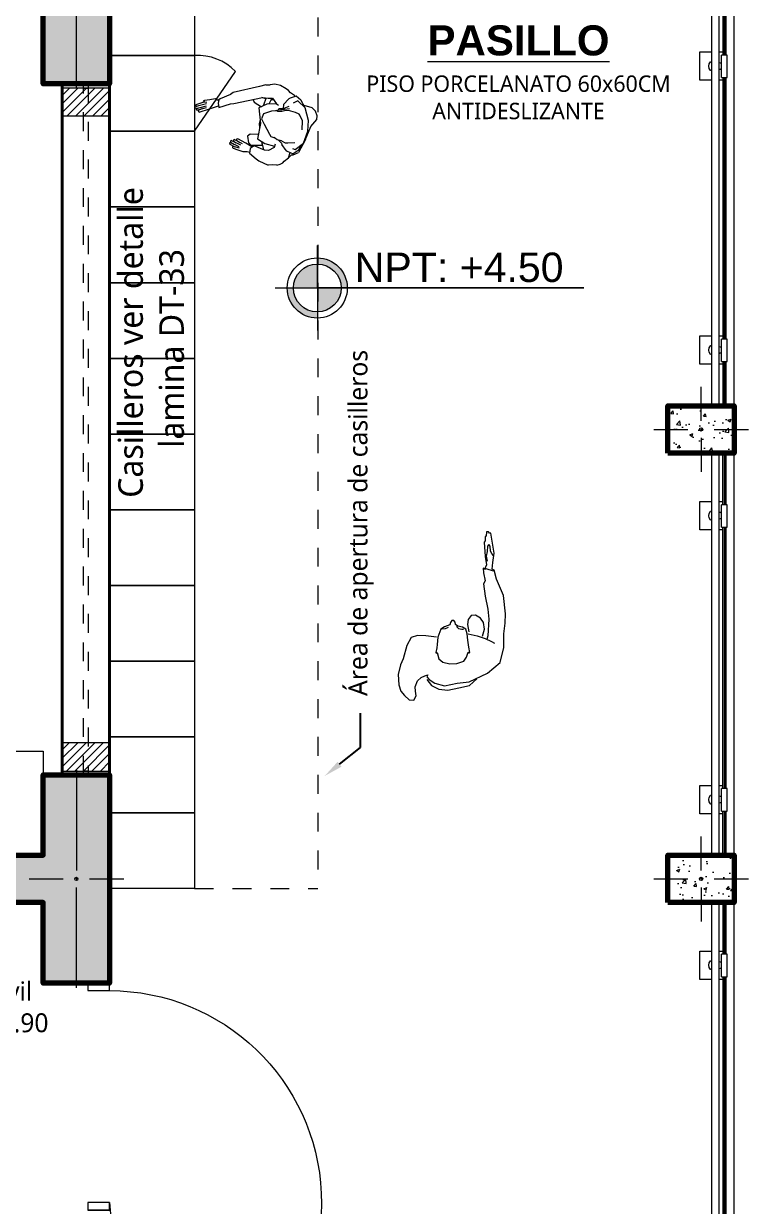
# Model space of a CAD drawing. Header units: metres. Extents: x 28 to 239, y -1 to 113.
# Drawn here: x 45.1 to 48.93, y 41.3 to 47.55 of the extents above; entities that cross this region are included whole.
import ezdxf
from ezdxf import colors
from ezdxf.entities.mleader import LeaderData, LeaderLine
from ezdxf.math import Vec2, Vec3

# ---------------------------------------------------------------- set-up
doc = ezdxf.new("R2010")
doc.units = ezdxf.units.M
doc.linetypes.add('DASHED2', pattern=[0.375, 0.25, -0.125])
for name, color, linetype, lineweight in [('A-FLOR-HRAL', 11, 'Continuous', 9), ('COLUMNAS 50', 32, 'Continuous', 70), ('COLUMNETASSS', 211, 'Continuous', 20), ('Equipamiento SR', 23, 'Continuous', 0), ('GRAFO 0 BLANCO', 7, 'Continuous', 0), ('GRAFO 02', 7, 'Continuous', 20), ('GRAFO01', 7, 'Continuous', 0), ('letras sr', 7, 'Continuous', 5), ('muro bajo', 191, 'Continuous', 40), ('PERSONAS', 8, 'Continuous', 0), ('Puertas El', 21, 'Continuous', 15), ('Structural - Bearing_Pen_No__20', 1, 'Continuous', 0), ('TEXTO 100', 7, 'Continuous', 20), ('texturas', 252, 'Continuous', 0), ('Vanos', 140, 'Continuous', 5)]:
    doc.layers.add(name, color=color, linetype=linetype, lineweight=lineweight)
doc.layers.add('Mobiliario', color=7, linetype='Continuous', lineweight=0, true_color=0x7f7f7f)
doc.styles.add('Generales', font='trebuc.ttf', dxfattribs={"height": 0.1})
doc.styles.add('JOS', font='arial.ttf', dxfattribs={"height": 1})
doc.styles.add('Santa Rosa 1 50', font='trebuc.ttf')
pattern_1 = [(44.99999999999999, (195.2784653674116, -90.44692318248818), (-0.02245064030267288, 0.02245064030267289), [])]

# ---------------------------------------------------------------- blocks, each defined once
blk = doc.blocks.new('A$C0F2E3FFB')
at = {"layer": 'PERSONAS'}
for p, q in [((0.3160916764602462, 0.6968868939807749), (0.3120212612959676, 0.6932197383952143)), ((0.3210284730737385, 0.6985692494317277), (0.3160916764602462, 0.6968868939807749)), ((0.3306090764606324, 0.6777036442924214), (0.3210284730737385, 0.6985692494317277)), ((0.3264189367132531, 0.708956371976285), (0.3223989289961082, 0.7062564127342625)), ((0.3223989289961082, 0.7062564127342625), (0.3379024350290365, 0.6501684796413087)), ((0.3322221147757318, 0.7086539272922323), (0.3264189367132531, 0.708956371976285)), ((0.3356277782802408, 0.718174668387519), (0.3306909816668622, 0.7164923129368503)), ((0.3306909816668622, 0.7164923129368503), (0.3485415948100581, 0.6496139977206212)), ((0.3355364182299354, 0.6978131377215959), (0.3322221147757318, 0.7086539272922323)), ((0.3405141674463721, 0.7188898274947064), (0.3356277782802408, 0.718174668387519)), ((0.349026759594949, 0.6961402371151735), (0.3405141674463721, 0.7188898274947064)), ((0.349833278752385, 0.711615378615079), (0.3458636784828286, 0.7098826157169356)), ((0.3458636784828286, 0.7098826157169356), (0.3621327510700212, 0.6498754898014454)), ((0.3547196679185163, 0.7123305377219253), (0.349833278752385, 0.711615378615079)), ((0.37139200008437, 0.660060982556729), (0.3547196679185163, 0.7123305377219253)), ((0.3120212612959676, 0.6932197383952143), (0.3311415154670385, 0.6320941937942166)), ((0.3311415154670385, 0.6320941937942166), (0.3428675961752106, 0.5965694211567438)), ((0.3717448522156701, 0.6668313569630868), (0.3707871107162646, 0.6484546264317146)), ((0.3757648599328149, 0.6695313162049388), (0.3717448522156701, 0.6668313569630868)), ((0.3802479895200577, 0.6625089045618324), (0.3757648599328149, 0.6695313162049388)), ((0.3844381292676644, 0.6312561768779688), (0.3802479895200577, 0.6625089045618324)), ((0.3895450579116186, 0.5989858454030923), (0.3844381292676644, 0.6312561768779688)), ((0.3642096187612651, 0.5806188095742755), (0.339008265644452, 0.5783439129675685)), ((0.339008265644452, 0.5783439129675685), (0.3602692906210905, 0.5097829304212951)), ((0.3428675961752106, 0.5965694211567438), (0.3461314921821668, 0.5847614352422283)), ((0.3461314921821668, 0.5847614352422283), (0.3482141298732131, 0.5791749155411026)), ((0.3836900938601957, 0.577616375662501), (0.3642096187612651, 0.5806188095742755)), ((0.3812025977936173, 0.5877827488569096), (0.3895450579116186, 0.5989858454030923)), ((0.3823908124760464, 0.5778166277850119), (0.3812025977936173, 0.5877827488569096)), ((0.3899672271791133, 0.5698691401961469), (0.3836900938601957, 0.577616375662501)), ((0.4149410668599103, 0.5094083472547482), (0.3899672271791133, 0.5698691401961469)), ((0.09990600572405128, 0.4938228808492227), (0.0906562115540055, 0.4652102501156605)), ((0.1039260134411961, 0.4965228400912451), (0.09990600572405128, 0.4938228808492227)), ((0.109830006398397, 0.4981547880946096), (0.1039260134411961, 0.4965228400912451)), ((0.1058194535256689, 0.4770276908742517), (0.109830006398397, 0.4981547880946096)), ((0.1242276818154551, 0.513891421675396), (0.1070890945534302, 0.4827804614894831)), ((0.1077633010572754, 0.4584997380010805), (0.1337484229109123, 0.510485758170887)), ((0.1178983863652547, 0.4482732926429662), (0.1451027417992918, 0.5050448870840114)), ((0.1355820007038346, 0.5084505505888046), (0.1214161432069432, 0.485813711410799)), ((0.1291140709815863, 0.5146065807825266), (0.1242276818154551, 0.513891421675396)), ((0.1251822900892421, 0.4391652659704164), (0.1500489932568598, 0.4883001045564015)), ((0.1337484229109123, 0.510485758170887), (0.1291140709815863, 0.5146065807825266)), ((0.1405282521614026, 0.4917057680609105), (0.1309297152974978, 0.475467810188718)), ((0.1414355862136745, 0.5091153022484605), (0.1355820007038346, 0.5084505505888046)), ((0.1463818376713562, 0.4923705197207369), (0.1405282521614026, 0.4917057680609105)), ((0.1451027417992918, 0.5050448870840114), (0.1414355862136745, 0.5091153022484605)), ((0.1500489932568598, 0.4883001045564015), (0.1463818376713562, 0.4923705197207369)), ((0.3602692906210905, 0.5097829304212951), (0.3622241022098933, 0.4900577727863151)), ((0.3622241022098933, 0.4900577727863151), (0.3983916476697686, 0.3221251086993675)), ((0.4263206126968271, 0.4941691266707835), (0.4149410668599103, 0.5094083472547482)), ((0.4613507700635182, 0.3392101552885265), (0.4263206126968271, 0.4941691266707835)), ((0.0906562115540055, 0.4652102501156605), (0.08043922104025114, 0.4366480268292889)), ((0.08043922104025114, 0.4366480268292889), (0.08106302009684896, 0.4114001069972915)), ((0.09992491541265736, 0.4569686048922676), (0.1058194535256689, 0.4770276908742517)), ((0.11309076917928, 0.3932439159439696), (0.1290101228610183, 0.4195693018587008)), ((0.1290101228610183, 0.4195693018587008), (0.1547432074779636, 0.4667193403099645)), ((0.147308081411893, 0.4729257779511045), (0.1329680916485358, 0.4545494566409047)), ((0.1521944705780243, 0.4736409370582351), (0.147308081411893, 0.4729257779511045)), ((0.1547432074779636, 0.4667193403099645), (0.1521944705780243, 0.4736409370582351)), ((0.03658373963116901, 0.3577474075959231), (0.02617151968411235, 0.3419067396254718)), ((0.07031263580074665, 0.3968346134881244), (0.03658373963116901, 0.3577474075959231)), ((0.09853241657583567, 0.393032831310336), (0.07031263580074665, 0.3968346134881244)), ((0.08106302009684896, 0.4114001069972915), (0.07670143623158765, 0.3959739112804641)), ((0.08839419804212412, 0.3101563904323257), (0.1139647086883997, 0.370585321515307)), ((0.1139647086883997, 0.370585321515307), (0.09853241657583567, 0.393032831310336)), ((0.106243616735469, 0.3818162706172643), (0.1109547467024186, 0.3894759454637438)), ((0.1109547467024186, 0.3894759454637438), (0.11309076917928, 0.3932439159439696)), ((0.1320723890785303, 0.4038925305694079), (0.1178763434506891, 0.3920246823637399)), ((0.1320723890785303, 0.4038925305694079), (0.1178763434506891, 0.3920246823637399)), ((0.1178763434506891, 0.3920246823637399), (0.117886799259395, 0.3222660906699275)), ((0.1178763434506891, 0.3920246823637399), (0.117886799259395, 0.3222660906699275)), ((0.1545478993068627, 0.3513205307202725), (0.1270316443444699, 0.3071728961949134)), ((0.1711130949596509, 0.4086466070821189), (0.1320723890785303, 0.4038925305694079)), ((0.1711130949596509, 0.4086466070821189), (0.1320723890785303, 0.4038925305694079)), ((0.2447586513562783, 0.3330414818577196), (0.1545478993068627, 0.3513205307202725)), ((0.1829809431658305, 0.3944505614542777), (0.1711130949596509, 0.4086466070821189)), ((0.1829809431658305, 0.3944505614542777), (0.1711130949596509, 0.4086466070821189)), ((0.1804605707986866, 0.3460907442670873), (0.1829809431658305, 0.3944505614542777)), ((0.1804605707986866, 0.3460907442670873), (0.1829809431658305, 0.3944505614542777)), ((0.3708785259332217, 0.3710803604105877), (0.3435623728926203, 0.3270983950332607)), ((0.3877241233556106, 0.3779610045558002), (0.3708785259332217, 0.3710803604105877)), ((0.3864760951571498, 0.3774512430019286), (0.3708785259332217, 0.3710803604105877)), ((0.02617151968411235, 0.3419067396254718), (0.001212617714372755, 0.2881048281544167)), ((0.001576521427296029, 0.2632804321323192), (0.001212617714372755, 0.2881048281544167)), ((0.08718441930591325, 0.2869436781825243), (0.08839419804212412, 0.3101563904323257)), ((0.1048144929713999, 0.2530508535483023), (0.08718441930591325, 0.2869436781825243)), ((0.1396238449988232, 0.3273760769372416), (0.09063103541370765, 0.315858753600196)), ((0.1270316443444699, 0.3071728961949134), (0.1124512488265736, 0.2507132012819966)), ((0.1396238449988232, 0.3273760769372416), (0.117886799259395, 0.3222660906699275)), ((0.182836042441977, 0.2800189482082942), (0.1679248377072327, 0.2730374891685301)), ((0.2406976910360754, 0.3109471882935964), (0.182836042441977, 0.2800189482082942)), ((0.2451115034875784, 0.3398118562640207), (0.2188459798644544, 0.3382712683109048)), ((0.2725553080881582, 0.3267436841661038), (0.2406976910360754, 0.3109471882935964)), ((0.3363808119311216, 0.3418439306203709), (0.2447586513562783, 0.3330414818577196)), ((0.2691401897392325, 0.3356500810492662), (0.2451115034875784, 0.3398118562640207)), ((0.3010167164798077, 0.3145923009647049), (0.2725553080881582, 0.3267436841661038)), ((0.3137604009790493, 0.2799843172236365), (0.3010167164798077, 0.3145923009647049)), ((0.3179914933296004, 0.2681259238619873), (0.3137604009790493, 0.2799843172236365)), ((0.3591587668433931, 0.2950751088334869), (0.3363808119311216, 0.3418439306203709)), ((0.395247476246027, 0.2990132113441746), (0.3484914807770565, 0.3169777073287605)), ((0.3599029508395688, 0.2393588231579997), (0.3591587668433931, 0.2950751088334869)), ((0.3774945447714799, 0.2747230330117532), (0.3614050590592797, 0.2823503340227376)), ((0.3774945447714799, 0.2747230330117532), (0.3614050590592797, 0.2823503340227376)), ((0.3890936018804041, 0.3013776407661339), (0.3978949656675468, 0.3244312959389504)), ((0.3983916476697686, 0.3221251086993675), (0.3936753905343267, 0.2874572626668055)), ((0.3936753905343267, 0.2874572626668055), (0.3943495970381719, 0.2631765391784597)), ((0.3936753905343267, 0.2874572626668055), (0.3936753905343267, 0.2874572626668055)), ((0.3936753905343267, 0.2874572626668055), (0.3936753905343267, 0.2874572626668055)), ((0.4717589086019416, 0.3019475024417488), (0.4613507700635182, 0.3392101552885265)), ((0.4717589086019416, 0.3019475024417488), (0.4725822311424963, 0.2755862812347232)), ((5.980441528663505e-07, 0.2365092167822809), (0.001526113979934962, 0.2623132357887243)), ((5.980441528663505e-07, 0.2365092167822809), (0.005360703262795141, 0.2165503291712412)), ((0.005360703262795141, 0.2165503291712412), (0.01449022420797519, 0.2027908397039369)), ((0.08565960781561444, 0.1832520396123982), (0.1209398433686601, 0.208535146173972)), ((0.1238559751620869, 0.2462395265388864), (0.1048144929713999, 0.2530508535483023)), ((0.1287612740168242, 0.2101004096890051), (0.1209398433686601, 0.208535146173972)), ((0.1287612740168242, 0.2101004096890051), (0.1468746284250528, 0.2267090528645213)), ((0.1432692191729075, 0.2093442979791007), (0.1314706881030361, 0.1876532639935817)), ((0.1432692191729075, 0.2093442979791007), (0.1484485981786747, 0.2342897731271023)), ((0.1484485981786747, 0.2342897731271023), (0.1569689195189312, 0.2445137766334256)), ((0.1569689195189312, 0.2445137766334256), (0.1620807070416959, 0.2539455995302546)), ((0.1679248377072327, 0.2730374891685301), (0.1620807070416959, 0.2539455995302546)), ((0.3148158241472174, 0.2071925542059034), (0.3160760103307894, 0.2313724627995839)), ((0.3160760103307894, 0.2313724627995839), (0.3192296365987204, 0.2360572221763277)), ((0.3197337110721037, 0.2457291856138113), (0.3179914933296004, 0.2681259238619873)), ((0.3192296365987204, 0.2360572221763277), (0.3197337110721037, 0.2457291856138113)), ((0.3237631736335516, 0.230002006877271), (0.3197337110721037, 0.2457291856138113)), ((0.3302815108029336, 0.2248131730272576), (0.3237631736335516, 0.230002006877271)), ((0.3244877875847578, 0.2066884797326907), (0.3237631736335516, 0.230002006877271)), ((0.3403850983519305, 0.1767652553682524), (0.3242093492638105, 0.2147167417087417)), ((0.3328397025470622, 0.1994644383003106), (0.3302815108029336, 0.2248131730272576)), ((0.3599029508395688, 0.2393588231579997), (0.3517614601546484, 0.2275729945607736)), ((0.3943495970381719, 0.2631765391784597), (0.3599029508395688, 0.2393588231579997)), ((0.3839120670463672, 0.267599806474152), (0.3774945447714799, 0.2747230330117532)), ((0.3839120670463672, 0.267599806474152), (0.3938360677204855, 0.2719317137194821)), ((0.3842743740219703, 0.2559430429018335), (0.3839120670463672, 0.267599806474152)), ((0.4482432484455785, 0.1828289594094485), (0.4675225767200573, 0.2157209228174111)), ((0.4675225767200573, 0.2157209228174111), (0.4748411755022062, 0.2478811389641464)), ((0.4748411755022062, 0.2478811389641464), (0.4725822311424963, 0.2755862812347232)), ((0.01449022420797519, 0.2027908397039369), (0.02416230139454001, 0.1942156869919813)), ((0.02416230139454001, 0.1942156869919813), (0.04415607562657442, 0.1694826300806085)), ((0.04415607562657442, 0.1694826300806085), (0.06073304235610522, 0.1515771426612673)), ((0.04415607562657442, 0.1694826300806085), (0.07416824885171991, 0.1581506147002187)), ((0.06073304235610522, 0.1515771426612673), (0.06022896788272192, 0.1419051792238406)), ((0.06022896788272192, 0.1419051792238406), (0.07409107106764168, 0.1101483770663094)), ((0.0823547592056002, 0.175665691204415), (0.06598173849783961, 0.1406355381957951)), ((0.08681584587839097, 0.1123946692821391), (0.06598173849783961, 0.1406355381957951)), ((0.08565960781561444, 0.1832520396123982), (0.0823547592056002, 0.175665691204415)), ((0.0982520699728866, 0.1457424668399767), (0.09255916164920563, 0.1295521662329406)), ((0.1314706881030361, 0.1876532639935817), (0.1307145763928474, 0.173145318837328)), ((0.1307145763928474, 0.173145318837328), (0.1334334453231349, 0.1322710351633418)), ((0.3087480207777844, 0.1279832689134537), (0.3205370970035801, 0.1681014408775923)), ((0.318895694155799, 0.1924325718132422), (0.3148158241472174, 0.2071925542059034)), ((0.3205370970035801, 0.1681014408775923), (0.318895694155799, 0.1924325718132422)), ((0.3299570232045426, 0.1627613846854388), (0.3244877875847578, 0.2066884797326907)), ((0.3560524147969772, 0.1982546595642702), (0.3328397025470622, 0.1994644383003106)), ((0.3447170055972038, 0.166841254694134), (0.3403850983519305, 0.1767652553682524)), ((0.3903264560954085, 0.1673736937003127), (0.3560524147969772, 0.1982546595642702)), ((0.3778820830541463, 0.1146819692676218), (0.3647351389761297, 0.141552382258908)), ((0.392824785547873, 0.1594849006082768), (0.3903264560954085, 0.1673736937003127)), ((0.4054676551525063, 0.1229425241797344), (0.392824785547873, 0.1594849006082768)), ((0.4089237261043763, 0.133430461618957), (0.4257556546556316, 0.1577550280114224)), ((0.4257556546556316, 0.1577550280114224), (0.438200851004467, 0.1689594164549248)), ((0.438200851004467, 0.1689594164549248), (0.4482432484455785, 0.1828289594094485)), ((0.1476673103281883, 0.07043033145527033), (0.07409107106764168, 0.1101483770663094)), ((0.120626765306497, 0.09123607430296943), (0.08681584587839097, 0.1123946692821391)), ((0.09255916164920563, 0.1295521662329406), (0.1288274579269455, 0.08111044383963417)), ((0.1288274579269455, 0.08111044383963417), (0.2002078124188529, 0.0550843693829961)), ((0.1476673103281883, 0.07043033145527033), (0.2264323834390325, 0.03723062301372693)), ((0.1973566308349746, 0.05620278806873102), (0.1476673103281883, 0.07043033145527033)), ((0.2068080547944646, 0.0886842041772411), (0.2600038537004821, 0.08591179457374665)), ((0.2600038537004821, 0.08591179457374665), (0.2928286670962734, 0.1016578829987225)), ((0.263075574762297, 0.05180788530577729), (0.3367746718320177, 0.07027284266143852)), ((0.2928286670962734, 0.1016578829987225), (0.2998510787390387, 0.1061410125862494)), ((0.2998510787390387, 0.1061410125862494), (0.3087480207777844, 0.1279832689134537)), ((0.3367746718320177, 0.07027284266143852), (0.3778820830541463, 0.1146819692676218)), ((0.3525363566841406, 0.07947646702712063), (0.3395943556572547, 0.03133295167509687)), ((0.339827483205454, 0.07302320935070838), (0.3806176278112616, 0.09373545534441519)), ((0.3806176278112616, 0.09373545534441519), (0.3818107307207583, 0.09702039784343697)), ((0.3818107307207583, 0.09702039784343697), (0.4054676551525063, 0.1229425241797344)), ((0.403734892254306, 0.1269121244492339), (0.4089237261043763, 0.133430461618957)), ((0.2002078124188529, 0.0550843693829961), (0.263075574762297, 0.05180788530577729)), ((0.2264323834390325, 0.03723062301372693), (0.2682927731450491, 0.003044808539755195)), ((0.2682927731450491, 0.003044808539755195), (0.2894702778130522, 1.45201079249091e-06)), ((0.2894702778130522, 1.45201079249091e-06), (0.317156664805907, 0.01019639961043595)), ((0.317156664805907, 0.01019639961043595), (0.3395943556572547, 0.03133295167509687))]:
    blk.add_line(p, q, dxfattribs=at)
blk = doc.blocks.new('A$C5A0F33B4')
at = {"layer": 'Puertas El', "linetype": 'Continuous'}
blk.add_line((1.119999441994196, 1.16000029099586), (1.217613820813028, 2.275737793701303), dxfattribs=at)
at = {"layer": 'Puertas El', "linetype": 'ByBlock'}
for p, q in [((1.004999441994187, 1.160000290572533), (1.004999441846962, 1.200000290572525)), ((1.004999441846962, 1.200000290572525), (1.119999441846915, 1.200000290995852)), ((1.119999441846915, 1.200000290995852), (1.004999441846962, 1.200000290572525)), ((1.119999441846915, 1.200000290995852), (1.119999441994196, 1.16000029099586)), ((1.119999441994196, 1.16000029099586), (1.004999441994187, 1.160000290572533)), ((1.119999438734339, 8.519135334950079e-07), (1.00499943873433, 8.519135334950079e-07)), ((1.004999446264321, 8.522264280941272e-07), (1.00499944611704, 0.04000085222643435)), ((1.00499944611704, 0.04000085222643435), (1.119999446117049, 0.0400008526497615)), ((1.11999944626433, 8.526497694560931e-07), (1.004999446264321, 8.522264280941272e-07)), ((1.11999944626433, 8.526497694560931e-07), (1.004999446264321, 8.522264280941272e-07)), ((1.119999446117049, 0.0400008526497615), (1.11999944626433, 8.526497694560931e-07))]:
    blk.add_line(p, q, dxfattribs=at)
blk.add_arc((1.119999441994196, 1.16000029099586), 1.119999438346097, 270.0000002109128, 85.00000021091442, dxfattribs=at)
blk = doc.blocks.new('A$C761D57A1')
at = {"layer": 'Equipamiento SR', "linetype": 'ByBlock'}
for p, q in [((0.08174827411653496, 0.5640189904332829), (0.04781628552018446, 0.5532316720256176)), ((0.1357309832471856, 0.5671010814069177), (0.08174827411653496, 0.5640189904332829)), ((0.1866289661420524, 0.5547727175123782), (0.1357309832471856, 0.5671010814069177)), ((0.001545391979561828, 0.5085413529079688), (3.028861556231277e-06, 0.4838846251188897)), ((0.02468083874987315, 0.5331980806970478), (0.001545391979561828, 0.5085413529079688)), ((0.04781628552018446, 0.5532316720256176), (0.02468083874987315, 0.5331980806970478)), ((0.2190185916201699, 0.5409033081310781), (0.1866289661420524, 0.5547727175123782)), ((0.2884249319313312, 0.5208697168025083), (0.2190185916201699, 0.5409033081310781)), ((0.3316110992357153, 0.4977540345003035), (0.2884249319313312, 0.5208697168025083)), ((3.028861556231277e-06, 0.4838846251188897), (0.02313847563186755, 0.4715562612244639)), ((0.02313847563186755, 0.4715562612244639), (0.04781628552018446, 0.4746383521980988)), ((0.04781628552018446, 0.4746383521980988), (0.07095173229049578, 0.47772044317162)), ((0.07095173229049578, 0.47772044317162), (0.1033413577688407, 0.4638510337903199)), ((0.1033413577688407, 0.4638510337903199), (0.1203073520671296, 0.4453584879485106)), ((0.1203073520671296, 0.4453584879485106), (0.1295615307751632, 0.4253248966199408)), ((0.3424076410617545, 0.4653920792771942), (0.3316110992357153, 0.4977540345003035)), ((0.3408652779437489, 0.4207017601595453), (0.3424076410617545, 0.4653920792771942)), ((0.07712118476251817, 0.3898808504231965), (0.05861282734622364, 0.3513547132529311)), ((0.1095108102410904, 0.4145375782122755), (0.07712118476251817, 0.3898808504231965)), ((0.1095108102410904, 0.4037502598046103), (0.08946008970656294, 0.3729293500682616)), ((0.1233920783029134, 0.4160786236990361), (0.1095108102410904, 0.4037502598046103)), ((0.13418862012918, 0.4099144417518801), (0.1233920783029134, 0.4160786236990361)), ((0.1295615307751632, 0.4253248966199408), (0.13418862012918, 0.4099144417518801)), ((0.3331534623537209, 0.3636830771473569), (0.3408652779437489, 0.4207017601595453)), ((0.05861282734622364, 0.3513547132529311), (0.05244337487420125, 0.305123348648408)), ((0.08946008970656294, 0.3729293500682616), (0.07557882164451257, 0.3220748490033429)), ((0.07557882164451257, 0.3220748490033429), (0.09100245282479591, 0.254268847583603)), ((0.2020525973221083, 0.3313211219242476), (0.1927984186140748, 0.2943360302407427)), ((0.2190185916201699, 0.3513547132529311), (0.2020525973221083, 0.3313211219242476)), ((0.2514082170987422, 0.360600986173722), (0.2190185916201699, 0.3513547132529311)), ((0.2514082170987422, 0.3683062136078661), (0.2483234908625036, 0.3652241226342312)), ((0.2483234908625036, 0.3652241226342312), (0.2514082170987422, 0.360600986173722)), ((0.2776283901048373, 0.3621420316605963), (0.2514082170987422, 0.3683062136078661)), ((0.2945943844033536, 0.360600986173722), (0.2776283901048373, 0.3621420316605963)), ((0.3331534623537209, 0.3575188952000872), (0.2945943844033536, 0.360600986173722)), ((0.3763396296583323, 0.3421084403320265), (0.3331534623537209, 0.3575188952000872)), ((0.3886785346023771, 0.3220748490033429), (0.3763396296583323, 0.3421084403320265)), ((0.3776836086349249, 0.3353463595517496), (0.3792259725819349, 0.3168538130512388)), ((0.3792259725819349, 0.3168538130512388), (0.3853954237724793, 0.3014433583769005)), ((0.3990808216130972, 0.2938724099487899), (0.3886785346023771, 0.3220748490033429)), ((0.05244337487420125, 0.305123348648408), (0.066324642936479, 0.246563620149459)), ((0.09100245282479591, 0.254268847583603), (0.0971719052968183, 0.1910859826241449)), ((0.1927984186140748, 0.2943360302407427), (0.194340781731853, 0.2573509385572379)), ((0.194340781731853, 0.2573509385572379), (0.2066796866761251, 0.2203658468736194)), ((0.3890273332635843, 0.2581982350111502), (0.3797731564770856, 0.2474109165905247)), ((0.3855938083663659, 0.2265300288208891), (0.3917632608383883, 0.2511867566099681)), ((0.3917632608383883, 0.2511867566099681), (0.3993335088632648, 0.2632396676222015)), ((0.4113887354492363, 0.290883216876864), (0.3990808216130972, 0.2938724099487899)), ((0.3993335088632648, 0.2632396676222015), (0.4116724138073096, 0.2647807131090758)), ((0.4211769051692045, 0.2832089539245999), (0.4113887354492363, 0.290883216876864)), ((0.4116724138073096, 0.2647807131090758), (0.4219325900248805, 0.2728622738771946)), ((0.4219325900248805, 0.2728622738771946), (0.4211769051692045, 0.2832089539245999)), ((0.066324642936479, 0.246563620149459), (0.07866354788052377, 0.1895449371373843)), ((0.07866354788052377, 0.1895449371373843), (0.1125955364768743, 0.1510187999670052)), ((0.0971719052968183, 0.1910859826241449), (0.1434427988374409, 0.0940001169548168)), ((0.2066796866761251, 0.2203658468736194), (0.2282727703284309, 0.204955392005445)), ((0.2282727703284309, 0.204955392005445), (0.2544929433347534, 0.1972501645714146)), ((0.2544929433347534, 0.1972501645714146), (0.2498658539807366, 0.1910859826241449)), ((0.2498658539807366, 0.1910859826241449), (0.2514082170987422, 0.18800389165051)), ((0.2514082170987422, 0.18800389165051), (0.2807131163410759, 0.1941680735977798)), ((0.2807131163410759, 0.1941680735977798), (0.3177298311736649, 0.1987912100582889)), ((0.3177298311736649, 0.1987912100582889), (0.3501194566517825, 0.2018733010318101)), ((0.3516618197700154, 0.1972501645714146), (0.3408652779437489, 0.1494777544801309)), ((0.3501194566517825, 0.2018733010318101), (0.3747972665400994, 0.2095785284659542)), ((0.3994750764286437, 0.2003322555450495), (0.360915998478049, 0.1941680735977798)), ((0.3747972665400994, 0.2095785284659542), (0.3855938083663659, 0.2265300288208891)), ((0.3797731564770856, 0.2474109165905247), (0.3751460669350308, 0.2304594160031002)), ((0.3751460669350308, 0.2304594160031002), (0.3751460669350308, 0.2212131434955609)), ((0.4272376125527444, 0.1972501645714146), (0.3994750764286437, 0.2003322555450495)), ((0.4472883330870445, 0.1818397097032403), (0.4272376125527444, 0.1972501645714146)), ((0.3408652779437489, 0.1494777544801309), (0.3269840098816985, 0.1063284808493563)), ((0.4102716182546828, 0.1155747537702609), (0.4334070650249942, 0.1309852086384353)), ((0.4334070650249942, 0.1309852086384353), (0.4488306962052775, 0.1587240274010355)), ((0.4488306962052775, 0.1587240274010355), (0.4472883330870445, 0.1818397097032403)), ((0.1434427988374409, 0.0940001169548168), (0.1989678710860971, 0.02773516102183748)), ((0.3100180155834096, 0.07396652562624695), (0.3023061999931542, 0.05701502527131197)), ((0.3269840098816985, 0.1063284808493563), (0.3100180155834096, 0.07396652562624695)), ((0.3408652779437489, 0.09245907146805621), (0.3208145574094488, 0.09862325341532596)), ((0.3377805517077377, 0.1217389357175307), (0.3747972665400994, 0.1109516173097518)), ((0.4287799756709774, 0.08783593500754705), (0.3408652779437489, 0.09245907146805621)), ((0.3747972665400994, 0.1109516173097518), (0.4102716182546828, 0.1155747537702609)), ((0.481220321683395, 0.09245907146805621), (0.4287799756709774, 0.08783593500754705)), ((0.5490842988765507, 0.1078695263362306), (0.481220321683395, 0.09245907146805621)), ((0.6154059129512461, 0.1155747537702609), (0.5490842988765507, 0.1078695263362306)), ((0.6308295441313021, 0.1078695263362306), (0.6154059129512461, 0.1155747537702609)), ((0.672473348317908, 0.1155747537702609), (0.6308295441313021, 0.1078695263362306)), ((0.6971511582062249, 0.1171157992570215), (0.672473348317908, 0.1155747537702609)), ((0.6956087950882193, 0.1032463898757214), (0.6832698901439471, 0.06472025270534232)), ((0.6863546163801857, 0.06009711624494685), (0.6925240688522081, 0.06934338916585148)), ((0.6909817057342025, 0.1063284808493563), (0.6971511582062249, 0.1171157992570215)), ((0.6986935213242305, 0.1063284808493563), (0.6909817057342025, 0.1063284808493563)), ((0.6925240688522081, 0.06934338916585148), (0.7279984205667915, 0.0662612981922166)), ((0.7156595156225194, 0.1001642989020866), (0.6986935213242305, 0.1063284808493563)), ((0.7588456829271308, 0.1078695263362306), (0.7156595156225194, 0.1001642989020866)), ((0.7279984205667915, 0.0662612981922166), (0.777354040343198, 0.06009711624494685)), ((0.7603880460449091, 0.1017053443889608), (0.7341678730388139, 0.09708220792845168)), ((0.8359638388280928, 0.1124926627966261), (0.7588456829271308, 0.1078695263362306)), ((0.785065855933226, 0.09708220792845168), (0.7603880460449091, 0.1017053443889608)), ((0.7634727722811476, 0.06472025270534232), (0.7881505821694645, 0.07858966208664242)), ((0.777354040343198, 0.06009711624494685), (0.882234732368488, 0.07704861659988183)), ((0.8143707551755597, 0.09554116244169109), (0.785065855933226, 0.09708220792845168)), ((0.7881505821694645, 0.07858966208664242), (0.8143707551755597, 0.0801307075735167)), ((0.822082570765815, 0.08783593500754705), (0.8143707551755597, 0.09554116244169109)), ((0.8143707551755597, 0.0801307075735167), (0.822082570765815, 0.08783593500754705)), ((0.8421332913001152, 0.1063284808493563), (0.8359638388280928, 0.1124926627966261)), ((0.8652687380704265, 0.1063284808493563), (0.8421332913001152, 0.1063284808493563)), ((0.8668111011882047, 0.1017053443889608), (0.8652687380704265, 0.1063284808493563)), ((0.8899465479587434, 0.1001642989020866), (0.8668111011882047, 0.1017053443889608)), ((0.882234732368488, 0.08475384403391217), (0.8899465479587434, 0.08937698049442133)), ((0.882234732368488, 0.07704861659988183), (0.882234732368488, 0.08475384403391217)), ((0.8899465479587434, 0.08937698049442133), (0.8899465479587434, 0.1001642989020866)), ((0.1989678710860971, 0.02773516102183748), (0.2791707532230703, 0.007701569693267629)), ((0.2791707532230703, 0.007701569693267629), (0.3516618197700154, 0.007701569693267629)), ((0.3516618197700154, 0.007701569693267629), (0.4071868920186716, 0.001537387745997876)), ((0.4071868920186716, 0.001537387745997876), (0.4565425117950781, -3.657740876406024e-06)), ((0.4565425117950781, -3.657740876406024e-06), (0.5537113882303402, 0.01078366066690251)), ((0.5537113882303402, 0.01078366066690251), (0.6400837228393357, 0.04776875235040734)), ((0.6400837228393357, 0.04776875235040734), (0.6863546163801857, 0.06009711624494685))]:
    blk.add_line(p, q, dxfattribs=at)
blk = doc.blocks.new('columna pasillos')
at = {"layer": 'GRAFO 0 BLANCO'}
h = blk.add_hatch(dxfattribs=at)
h.set_pattern_fill('AR-CONC', color=256, scale=0.02399999999999999, angle=-90.00000079175783)
h.set_pattern_definition([(319.9999992082422, (0, 0), (-0.01506051477462154, -0.1721424436160628), [0.01799999999999999, -0.1979999999999999]), (264.9999992082422, (0, 0), (0.1805261125481726, 0.03330031757246919), [0.01439999999999999, -0.1583999999999999]), (10.45144366824218, (-0.001255042758233223, -0.01434520342265684), (0.1654655959138421, -0.1388421255010397), [0.01529764607999999, -0.1682741068799999]), (316.1841992082421, (0.04799999999999998, -6.63301485462505e-10), (-0.03972463092985215, -0.2561379188122313), [0.02699999999999999, -0.2969999999999999]), (6.635634698242177, (0.0446896060250406, -0.02134481941755587), (0.2337884610860787, -0.2243188701924863), [0.02294648207999999, -0.2524113023999999]), (261.1841631982422, (0.04799999999999998, -6.63301485462505e-10), (0.2337884609649843, -0.224318870043817), [0.02159999999999999, -0.2376000002399999]), (290.9999992082422, (0.03599999966834924, -0.0240000004974761), (-0.09662853573932795, -0.1432576911731422), [0.01799999999999999, -0.1979999999999999]), (235.9999992082422, (0.03599999966834924, -0.0240000004974761), (0.1740360100042875, -0.0583956820661451), [0.0144, -0.1584]), (341.4514439482422, (0.02794762174337869, -0.03593814134620205), (0.07740747388692112, -0.2016533714848699), [0.0152976456, -0.1682741068799999]), (307.4999992082422, (0, 0), (0.07989452487918647, -0.002918366380194698), [0, -0.15648, 0, -0.1608, 0, -0.1589999999999999]), (277.4999992082422, (0, 0), (0.09465880997929434, -0.063136690294185), [0, -0.09167999999999997, 0, -0.15288, 0, -0.06059999999999998]), (237.4999992082422, (7.39581156290693e-10, 0.05351999999999998), (-0.005413170986677214, -0.1281173846065747), [0, -0.05999999999999998, 0, -0.1871999999999999, 0, -0.2483999999999999]), (227.4999992082422, (1.071231899021946e-09, 0.07751999999999996), (0.02402519382561498, -0.1399646809741716), [0, -0.07799999999999999, 0, -0.12432, 0, -0.1763999999999999])])
h.paths.add_polyline_path([(-235.5346923206634, 35.02399061012053), (-235.7846922043217, 35.02399061004231), (-235.7846918552657, 34.67399061008165), (-235.5346919716073, 34.67399061016009)])
h.paths.add_polyline_path([(-235.6509782994193, 34.84899061014031, -1), (-235.6684059762088, 34.84899061014031, -1)], flags=16)
at = {"layer": 'COLUMNAS 50', "color": 1, "linetype": 'Continuous', "lineweight": 9}
for p, q in [((-235.659692137814, 35.09899060864817), (-235.659692137814, 34.9189906086481)), ((-235.7046921628762, 34.84899061014031), (-235.8846921628762, 34.84899061014031)), ((-235.6146921127519, 34.84899061014031), (-235.4346921127519, 34.84899061014031)), ((-235.659692137814, 34.77899066027092), (-235.659692137814, 34.59899066027086))]:
    blk.add_line(p, q, dxfattribs=at)
at = {"layer": 'COLUMNAS 50', "linetype": 'Continuous'}
blk.add_lwpolyline([(-235.7846922043217, 35.02399061004231), (-235.5346923206634, 35.02399061012053), (-235.5346919716073, 34.67399061016009), (-235.7846918552657, 34.67399061008165)], close=True, dxfattribs=at)
at = {"layer": 'COLUMNAS 50', "color": 1, "linetype": 'Continuous', "lineweight": 9}
blk.add_circle((-235.659692137814, 34.84899061014031), 0.0087138383947443, dxfattribs=at)
blk.add_point((-235.659692137814, 34.84899061014031), dxfattribs=at)
blk = doc.blocks.new('Columna 1.10 x0.30')
at = {"true_color": 0xc7c8ca}
h = blk.add_hatch(color=9, dxfattribs=at)
h.dxf.hatch_style = 1
h.paths.add_polyline_path([(-234.8493242305874, 113.8065683426842), (-235.949324230565, 113.8065684591043), (-235.94932457959, 113.456568459146), (-234.8493245796119, 113.4565683427261)])
h.paths.add_polyline_path([(-235.3906107661365, 113.6315683427052, -1), (-235.4080384429261, 113.6315683427052, -1)], flags=16)
at = {"layer": 'COLUMNAS 50', "color": 1, "linetype": 'Continuous', "lineweight": 5}
for p, q in [((-235.3993246045313, 113.8731526787981), (-235.3993246045313, 113.693152678798)), ((-235.9743246007413, 113.6315683427052), (-235.4443246295935, 113.6315683427052)), ((-234.8243246083214, 113.6315683427052), (-235.3543245794691, 113.6315683427052)), ((-235.3993246045313, 113.5615683928358), (-235.3993246045313, 113.3815683928357))]:
    blk.add_line(p, q, dxfattribs=at)
at = {"layer": 'COLUMNAS 50', "linetype": 'Continuous'}
blk.add_lwpolyline([(-235.94932457959, 113.456568459146), (-234.8493245796119, 113.4565683427261), (-234.8493242305874, 113.8065683426842), (-235.949324230565, 113.8065684591043)], close=True, dxfattribs=at)
at = {"layer": 'COLUMNAS 50', "color": 1, "linetype": 'Continuous', "lineweight": 5}
blk.add_circle((-235.3993246045313, 113.6315683427052), 0.0087138383947443, dxfattribs=at)
blk.add_point((-235.3993246045313, 113.6315683427052), dxfattribs=at)
blk = doc.blocks.new('A$C7C4655C2')
at = {"true_color": 0x939598}
h = blk.add_hatch(color=252, dxfattribs=at)
h.dxf.hatch_style = 1
h.paths.add_polyline_path([(1.899963352668522, 0.4500003467472027), (1.899999419847347, 0.02499986886121519), (2.250000425204803, 0.02499986886121519), (2.249999889611786, 1.124999519449176), (1.899999592267307, 1.124999519811155), (1.899999970376768, 0.7000003507962731), (4.235536721353128e-07, 0.7000003507962731), (4.235536721353128e-07, 0.4500003507962731)])
edge = h.paths.add_edge_path(flags=16)
edge.add_arc((2.074999922526047, 0.5749996941551956), 0.008713838394754703, 0, 360)
at = {"layer": 'COLUMNAS 50', "linetype": 'Continuous'}
for p, q in [((1.899999970376768, 0.7000003507962731), (1.899999592267307, 1.124999519811155)), ((1.899999419847347, 0.02499986886121519), (1.899963352668522, 0.4500003467472027))]:
    blk.add_line(p, q, dxfattribs=at)
blk.add_lwpolyline([(4.235536721353128e-07, 0.7000003507962731), (1.899999970376768, 0.7000003507962731), (1.899999970816339, 1.124999519811155), (2.249999889611672, 1.124999690227142), (2.250000425204803, 0.02499986886121519), (1.899999419847347, 0.02499986886121519), (1.89999942128145, 0.450000346747089), (4.235536721353128e-07, 0.450000346747089)], close=True, dxfattribs=at)
at = {"layer": 'Structural - Bearing_Pen_No__20', "linetype": 'Continuous'}
for p, q in [((2.074999922526047, 1.149999690365149), (2.074999922526047, 0.6199997192173612)), ((1.824999924018186, 0.5749996941551956), (2.00499992401825, 0.5749996941551956)), ((2.144999872395431, 0.5749996941551956), (2.324999872395495, 0.5749996941551956)), ((2.074999922526047, -3.020547012511088e-07), (2.074999922526047, 0.52999966909303))]:
    blk.add_line(p, q, dxfattribs=at)
blk.add_circle((2.074999922526047, 0.5749996941551956), 0.0087138383947443, dxfattribs=at)
blk.add_point((2.074999922526047, 0.5749996941551956), dxfattribs=at)
blk = doc.blocks.new('Barandilla - 50 x 12mm-V13-Nivel 2')
at = {"layer": 'A-FLOR-HRAL'}
for p, q in [((-26.70546726635709, 93.00350822437645), (-88.00000000000932, 93.00350822438354)), ((-88.00000000000932, 93.00350822438354), (-88.00000000001796, 18.21820814453502)), ((34.14173290303832, 93.00350822436941), (13.22414061244731, 93.00350822437183)), ((27.00000000001878, 79.3610483492223), (57.00000000001877, 79.36104834921883)), ((27.00000000001878, 79.3610483492223), (27.00000000000502, -39.6355106011893)), ((57.00000000001877, 79.36104834921883), (57.00000000000501, -39.63551060119276)), ((-88.00000000001796, 18.21820814453502), (-88.0000000000266, -56.56709193536628)), ((24.92408932763253, 2.559974571989083), (25.07591067237265, 33.55960280011573)), ((-88.0000000000266, -56.56709193536628), (-26.65750026039176, -56.56709193537097)), ((13.22414061245054, -56.56709193537402), (34.14173290304229, -56.56709193537563)), ((57.00000000000501, -39.63551060119276), (27.00000000000502, -39.6355106011893))]:
    blk.add_line(p, q, dxfattribs=at)
for centre, radius, start, end in [((-0.5706645103747868, 18.18502156444442), 39.42902882610482, 144.0345375688887, 215.4042522977512), ((-19.28840541889522, -77.8210498320877), 119.8909601388826, 93.54235804108417, 96.3186679859427), ((-18.34714648741117, 114.3698242009999), 119.8909601388826, 285.3761058525732, 291.1568047317177), ((-19.28840541889522, -77.8210498320877), 119.8909601388825, 68.28198513490644, 74.15247126397725), ((-18.34714648741117, 114.3698242009999), 119.8909601388826, 263.1201218806851, 266.0112239828675)]:
    blk.add_arc(centre, radius, start, end, dxfattribs=at)
blk = doc.blocks.new('Barandilla - 50 x 12mm-V14-Nivel 2')
at = {"layer": 'A-FLOR-HRAL'}
for p, q in [((-26.77585938754871, 93.00350822437646), (-88.00000000000932, 93.00350822438354)), ((-88.00000000000932, 93.00350822438354), (-88.00000000001796, 18.21820814453502)), ((34.14173290305526, 93.00350822436941), (13.0940963961429, 93.00350822437184)), ((27.00000000001878, 79.3610483492223), (57.00000000001877, 79.36104834921883)), ((27.00000000001878, 79.3610483492223), (27.00000000000502, -39.6355106011893)), ((57.00000000001877, 79.36104834921883), (57.00000000000501, -39.63551060119276)), ((-88.00000000001796, 18.21820814453502), (-88.0000000000266, -56.56709193536628)), ((24.92408932763253, 2.559974571989083), (25.07591067237265, 33.55960280011573)), ((-88.0000000000266, -56.56709193536628), (-26.77585938754689, -56.56709193537096)), ((13.14206340210961, -56.56709193537402), (34.14173290305924, -56.56709193537563)), ((57.00000000000501, -39.63551060119276), (27.00000000000502, -39.6355106011893))]:
    blk.add_line(p, q, dxfattribs=at)
for centre, radius, start, end in [((-0.5706645103747868, 18.18502156444442), 39.42902882610482, 144.0345375688887, 215.4042522977512), ((-19.28840541889522, -77.8210498320877), 119.8909601388826, 93.58403373800627, 96.3186679859427), ((-19.28840541889522, -77.8210498320877), 119.8909601388825, 68.28198513490644, 74.20794172550735), ((-18.34714648741117, 114.3698242009999), 119.8909601388826, 285.3266558256772, 291.1568047317177), ((-18.34714648741117, 114.3698242009999), 119.8909601388826, 263.1201218806851, 265.9624964592715)]:
    blk.add_arc(centre, radius, start, end, dxfattribs=at)
blk = doc.blocks.new('Barandilla - Barandilla-559761-Nivel 2')
at = {"layer": 'A-FLOR-HRAL'}
for p, q in [((44611.65015291337, 64680.78767242278), (44611.65015291337, 62555.7870992331)), ((44651.65015291339, 62555.7870992331), (44651.65015291339, 64680.78767242278)), ((44672.56774520394, 64407.92289642904), (44672.56774520394, 64680.78767242269)), ((44680.52774520393, 64407.92289642904), (44680.52774520393, 64680.78767242269)), ((44682.08774520393, 64407.92289642904), (44682.08774520393, 64680.78767242269)), ((44690.08774520393, 64407.92289642904), (44690.08774520393, 64680.78767242269)), ((44672.56774520394, 62907.92289642905), (44672.56774520394, 64288.92633747863)), ((44680.52774520393, 62907.92289642905), (44680.52774520393, 64288.92633747864)), ((44682.08774520393, 62907.92289642905), (44682.08774520393, 64288.92633747864)), ((44690.08774520393, 62907.92289642905), (44690.08774520393, 64288.92633747864)), ((44672.56774520394, 62555.78709923302), (44672.56774520394, 62788.92633747863)), ((44680.52774520393, 62555.78709923302), (44680.52774520393, 62788.92633747864)), ((44682.08774520393, 62555.78709923302), (44682.08774520393, 62788.92633747864)), ((44690.08774520393, 62555.78709923302), (44690.08774520393, 62788.92633747864))]:
    blk.add_line(p, q, dxfattribs=at)
at = {"extrusion": (0, 0, -1), "zscale": -1, "rotation": 180}
for name, p in [('Barandilla - 50 x 12mm-V14-Nivel 2', (-44638.42601230089, 64368.28738582785)), ('Barandilla - 50 x 12mm-V13-Nivel 2', (-44638.42601230089, 62868.28738582785))]:
    blk.add_blockref(name, p, dxfattribs=at)

msp = doc.modelspace()

# ---------------------------------------------------------------- hatches: boundary and pattern name
at = {"layer": 'TEXTO 100', "ltscale": 1.3}
h = msp.add_hatch(color=256, dxfattribs=at)
edge = h.paths.add_edge_path()
edge.add_line((46.77449971771784, 46.14987877993551), (46.64804937990755, 46.14987878193153))
edge.add_line((46.64804937990755, 46.14987878193151), (46.64804937990755, 46.02342844437095))
edge.add_arc((46.64804938103072, 46.14987878193151), 0.1264503375606894, 269.9999994913017, 359.9999990956475)
edge = h.paths.add_edge_path()
edge.add_arc((46.648049380781, 46.14987877993551), 0.1264503395565726, 90.00000039565423, 180)
edge.add_line((46.52159904209788, 46.14987877993551), (46.64804937990817, 46.14987878193153))
edge.add_line((46.64804937990755, 46.14987878193151), (46.64804937990755, 46.27632911949206))
edge = h.paths.add_edge_path()
edge.add_line((46.64804937990755, 46.30859470747654), (46.64804937990755, 46.27632911949212))
edge.add_arc((46.64804937903472, 46.14987877993551), 0.1264503395565726, 0, 89.99999960434582, ccw=False)
edge.add_line((46.77449971771784, 46.14987877993551), (46.8067653076983, 46.14987878193153))
edge.add_arc((46.64804938103072, 46.14987878193151), 0.1587159266678152, 0, 90.00000040528428)
msp.add_hatch(color=256, dxfattribs=at).paths.add_polyline_path([(46.52159904204717, 46.14987878193151), (46.48933345207416, 46.14987878193151, 0.4163528812831748), (46.64920776784766, 45.99116708140068), (46.64920776784766, 46.02343375007032, -0.4168992925091702)])
at = {"layer": 'texturas'}
h = msp.add_hatch(dxfattribs=at)
h.set_pattern_fill('ANSI31', color=256, scale=0.01, angle=-2.544443745170813e-14)
h.set_pattern_definition(pattern_1)
h.paths.add_polyline_path([(45.30023889543253, 47.20795485923671), (45.55023889543253, 47.20795485923671), (45.55023889543253, 47.05795485923673), (45.30023889543253, 47.05795485923673)])
h = msp.add_hatch(dxfattribs=at)
h.set_pattern_fill('ANSI31', color=256, scale=0.01, angle=-2.544443745170813e-14)
h.set_pattern_definition(pattern_1)
h.paths.add_polyline_path([(45.30023889543253, 43.59788897116758), (45.55023889543253, 43.59788897116758), (45.55023889543253, 43.74788897116761), (45.30023889543253, 43.74788897116761)])

# ---------------------------------------------------------------- linework, layer by layer
at = {"layer": 'COLUMNETASSS'}
for points in [[(45.30023889543253, 47.20795485923671), (45.55023889543253, 47.20795485923671), (45.55023889543253, 47.05795485923673), (45.30023889543253, 47.05795485923673)], [(45.30023889543253, 43.59788897116758), (45.55023889543253, 43.59788897116758), (45.55023889543253, 43.74788897116761), (45.30023889543253, 43.74788897116761)]]:
    msp.add_lwpolyline(points, close=True, dxfattribs=at)
at = {"layer": 'Equipamiento SR'}
for points in [[(45.55027748314092, 47.77792097174387), (46.00027748314096, 47.77792097174387), (46.00027748314096, 47.37792097174386), (45.55027197572156, 47.37792101937075)], [(45.55027748314092, 47.37792097174386), (46.00027748314096, 47.37792097174386), (46.00027748314096, 46.97792097174388), (45.55027197572156, 46.97792101937077)], [(45.55027748314092, 46.97792097174388), (46.00027748314096, 46.97792097174388), (46.00027748314096, 46.57792097174385), (45.55027197572156, 46.57792101937076)], [(45.55027748314092, 46.57792097174385), (46.00027748314096, 46.57792097174385), (46.00027748314096, 46.17792097174387), (45.55027197572156, 46.17792101937076)], [(45.55027748314092, 46.17792097174387), (46.00027748314096, 46.17792097174387), (46.00027748314096, 45.7779209717439), (45.55027197572156, 45.77792101937078)], [(45.55027748314092, 45.7779209717439), (46.00027748314096, 45.7779209717439), (46.00027748314096, 45.37792097174386), (45.55027197572156, 45.37792101937077)], [(45.55027748314092, 45.37792097174386), (46.00027748314096, 45.37792097174386), (46.00027748314096, 44.97792097174388), (45.55027197572156, 44.97792101937077)], [(45.55027748314092, 44.97792097174388), (46.00027748314096, 44.97792097174388), (46.00027748314096, 44.57792097174388), (45.55027197572156, 44.57792101937079)], [(45.55027748314092, 44.57792097174388), (46.00027748314096, 44.57792097174388), (46.00027748314096, 44.17792097174387), (45.55027197572156, 44.17792101937076)], [(45.55027722913394, 44.17792097174393), (46.00027722913399, 44.17792097174393), (46.00027722913399, 43.7779209717439), (45.55027172171458, 43.77792101937081)], [(45.55027722913394, 43.7779209717439), (46.00027722913399, 43.7779209717439), (46.00027722913399, 43.37792097174392), (45.55027172171458, 43.3779210193708)], [(44.50027140174416, 43.1529213959906), (44.50027140174416, 43.70292139599061), (45.2002714017442, 43.70292139599061), (45.2002714017442, 43.1529213959906), (44.50027140174416, 43.1529213959906)], [(45.55027718679946, 43.37792101937023), (46.00027718679945, 43.37792101937023), (46.00027718679945, 42.97792101937023), (45.55027167938005, 42.97792106699714)]]:
    msp.add_lwpolyline(points, dxfattribs=at)
msp.add_lwpolyline([(46.00027748314096, 46.97792097174388), (46.21615278014656, 47.2942282489258, 0.2167600595003507), (46.00027748314096, 47.37792097174386, 1.172572734877848)], format="xyb", dxfattribs=at)
at = {"layer": 'GRAFO 02'}
msp.add_line((48.85025524072267, 38.40292069209244), (48.85025869524584, 50.0404225814681), dxfattribs=at)
at = {"layer": 'GRAFO01', "color": 251, "linetype": 'DASHED2', "lineweight": 9, "ltscale": 0.4}
for p in [(46.65027203633764, 48.17798994634077), (46.00028630246919, 42.97798900452855)]:
    msp.add_line(p, (46.65028173599626, 42.97798900452855), dxfattribs=at)
at = {"layer": 'Mobiliario', "lineweight": 0}
msp.add_line((46.00027748314096, 46.97792097174388), (46.21615278014656, 47.2942282489258), dxfattribs=at)
at = {"layer": 'muro bajo', "linetype": 'Continuous'}
for p, q in [((45.30027120299553, 47.22792257512501), (45.30027121657804, 43.57792145534975)), ((45.55027117978011, 43.57792145509117), (45.55027117978011, 47.22792257512501))]:
    msp.add_line(p, q, dxfattribs=at)
at = {"layer": 'TEXTO 100', "ltscale": 1.3}
msp.add_lwpolyline([(46.42511611158903, 46.14987878193151), (48.0559839716741, 46.14987878193151), (46.64920776784766, 46.14987878193151), (46.64920776784766, 46.37397043544584), (46.64920776784766, 45.92578712442517)], dxfattribs=at)
for radius in [0.1587159278333798, 0.1264503378603642]:
    msp.add_circle((46.64804937990755, 46.14987878193151), radius, dxfattribs=at)
at = {"layer": 'Vanos', "color": 7, "linetype": 'DASHED2', "ltscale": 0.3}
for p, q in [((45.41276851026282, 43.5779214551429), (45.41276862660584, 47.22792257512501)), ((45.43777007980202, 47.22792257512501), (45.43777432626803, 43.57792145511704))]:
    msp.add_line(p, q, dxfattribs=at)
at = {"layer": 'Vanos', "color": 7, "linetype": 'DASHED2'}
for p, q in [((45.41277297752708, 47.20604843090391), (45.43777297752706, 47.20604843099599)), ((45.41277297613084, 43.59979658630274), (45.43777297613087, 43.59979658621066))]:
    msp.add_line(p, q, dxfattribs=at)

# ---------------------------------------------------------------- block references
at = {"xscale": 0.9, "yscale": 0.9, "zscale": 0.9, "rotation": 90}
msp.add_blockref('A$C0F2E3FFB', (46.64773506962649, 46.7985341263618), dxfattribs=at)
at = {"layer": 'A-FLOR-HRAL', "xscale": 0.001, "yscale": 0.001, "zscale": 0.001}
for p in [(4.118798148249958, -17.0278663740847), (4.118794037218969, -19.4028665998846), (4.118795814431444, -21.77786607723333)]:
    msp.add_blockref('Barandilla - Barandilla-559761-Nivel 2', p, dxfattribs=at)
at = {"layer": 'COLUMNAS 50', "xscale": -1, "rotation": 89.99999920824303}
msp.add_blockref('Columna 1.10 x0.30', (159.0068381938065, -187.6214035723147), dxfattribs=at)
at = {"layer": 'COLUMNAS 50', "rotation": 90}
for p in [(83.524248889706, 281.0626126967596), (83.52424477867501, 278.6876124709597)]:
    msp.add_blockref('columna pasillos', p, dxfattribs=at)
at = {"layer": 'Equipamiento SR', "rotation": 90}
msp.add_blockref('A$C761D57A1', (47.64211494231233, 43.97201834183727), dxfattribs=at)
at = {"layer": 'Equipamiento SR', "xscale": -1, "rotation": 180}
msp.add_blockref('A$C5A0F33B4', (44.43027353803268, 42.47792172213374), dxfattribs=at)
at = {"layer": 'Vanos'}
msp.add_blockref('A$C7C4655C2', (43.30027102237182, 42.45292154146071), dxfattribs=at)

# ---------------------------------------------------------------- texts
at = {"layer": 'GRAFO01', "style": 'JOS'}
msp.add_text('NPT: +4.50', height=0.1552649359622742, rotation=8.130006654569783e-09, dxfattribs=at).set_placement((46.84595317590049, 46.18165633835466))
at = {"layer": 'letras sr', "insert": (45.98913389370057, 47.53741180040674), "char_height": 0.15884, "attachment_point": 1, "style": 'Santa Rosa 1 50'}
msp.add_mtext_dynamic_manual_height_columns('\\pxqc;{\\fSwis721 Ex BT|b1|i0|c0|p34;\\LPASILLO\\P\\fTrebuchet MS|b0|i0|c0|p34;\\H0.54545x;\\lPISO PORCELANATO 60x60CM\\PANTIDESLIZANTE}', width=3.443884247384744, gutter_width=1, heights=[0], dxfattribs=at)
at = {"layer": 'letras sr', "insert": (45.5966752571596, 45.0413238513124), "char_height": 0.115, "width": 2.168975393214168, "attachment_point": 1, "rotation": 89.99999999999997, "style": 'Generales'}
msp.add_mtext('{\\H1.13043x;Casilleros ver detalle\\P\\pxql;      lamina DT-33} ', dxfattribs=at)

# ---------------------------------------------------------------- leaders
at = {"layer": 'letras sr'}
ml = msp.add_multileader_mtext('Standard', dxfattribs=at)
ml.set_content('Área de apertura de casilleros', color=256, style='Generales')
ml.set_leader_properties()
ml.build(insert=Vec2(0, 0))
ml.multileader.update_dxf_attribs({"text_right_attachment_type": 6, "dogleg_length": 0.36, "arrow_head_size": 0.1})
ctx = ml.context
ctx.base_point, ctx.char_height, ctx.arrow_head_size, ctx.landing_gap_size, ctx.plane_origin, ctx.plane_x_axis, ctx.plane_y_axis = Vec3(46.87703977493175, 43.90454309626115), 0.1, 0.1, 0.09, Vec3(46.4892043445592, 43.41019535751369), Vec3(6.123233995736766e-17, 1), Vec3(-1, 6.123233995736766e-17)
ctx.right_attachment = 6
notes = []
notes.append((ctx, [(0, (1, 1, 0), (46.87703977493175, 43.72192572612934), (6.123233995736767e-17, 1), 0.1826173701318089, [(0, [(46.68725318364477, 43.57197973093466)], 0, [])])]))
ctx.mtext.insert, ctx.mtext.text_direction, ctx.mtext.rotation, ctx.mtext.width, ctx.mtext.flow_direction = Vec3(46.81289836079034, 43.99454309626114), Vec3(6.123233995736766e-17, 1), 1.570796326794897, 2.978284157819254, 5
ml = msp.add_multileader_mtext('Standard', dxfattribs=at)
ml.set_content('{\\H0.86957x;Mueble móvil\\P0.35x0.70x0.90} ', color=256, style='Generales')
ml.set_leader_properties()
ml.build(insert=Vec2(0, 0))
ml.multileader.update_dxf_attribs({"text_right_attachment_type": 6, "dogleg_length": 0.36, "arrow_head_size": 0.1})
ctx = ml.context
ctx.base_point, ctx.char_height, ctx.arrow_head_size, ctx.landing_gap_size, ctx.plane_origin = Vec3(44.22511272505481, 42.42645145341922), 0.115, 0.1, 0.09, Vec3(44.15772516601942, 43.00041445207685)
ctx.right_attachment = 6
notes.append((ctx, [(0, (1, 1, 0), (44.04249535492301, 42.42645145341922), (1, 0), 0.1826173701318089, [(0, [(44.43344169663681, 42.62302874455406)], 0, [])])]))
ctx.mtext.insert, ctx.mtext.flow_direction = Vec3(44.3151127250548, 42.48479320889064), 5
for ctx, leaders in notes:
    for number, flags, end, landing, length, lines in leaders:
        leader = LeaderData()
        leader.index, (leader.has_last_leader_line, leader.has_dogleg_vector, leader.attachment_direction) = number, flags
        leader.last_leader_point, leader.dogleg_vector, leader.dogleg_length = Vec3(end), Vec3(landing), length
        for number, points, colour, breaks in lines:
            line = LeaderLine()
            line.index, line.vertices, line.color, line.breaks = number, Vec3.list(points), colors.encode_raw_color(colour), breaks
            leader.lines.append(line)
        ctx.leaders.append(leader)

doc.saveas('drawing.dxf')
